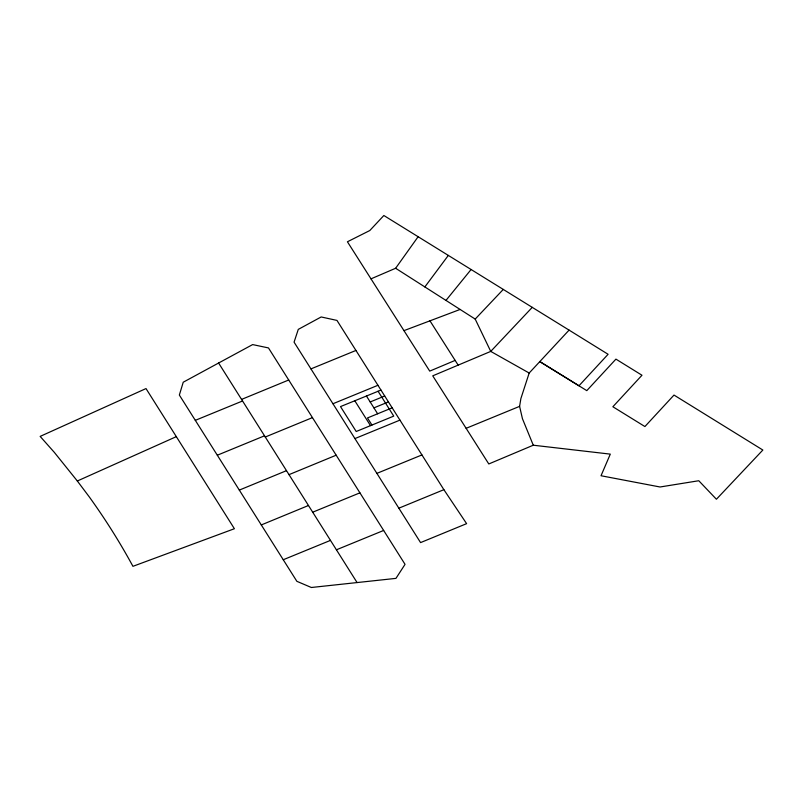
<?xml version="1.0" encoding="UTF-8"?>
<svg xmlns="http://www.w3.org/2000/svg" width="803" height="803" viewBox="0 0 803 803"><rect width="100%" height="100%" fill="white"/><g stroke="black" fill="none" stroke-linecap="round" stroke-linejoin="round"><path stroke-width="1.2" d="M533.282 445.213L522.452 418.734L519.601 406.358L520.886 398.559L529.177 373.034L569.076 330.113L608.092 354.284L578.983 385.781L539.947 361.681L586.802 390.639L615.931 359.122L641.978 375.242L612.87 406.75L644.919 426.554L673.998 395.066L762.85 450.031L716.417 499.245L698.781 480.736L660.046 486.989L601.025 475.747L610.3 454.127L533.282 445.213L488.796 463.963L432.747 375.834L490.743 351.403L532.248 307.358L569.076 330.113M418.132 236.714L395.628 268.262L370.996 278.852L347.428 241.773L369.802 230.531L383.854 215.505L532.248 307.358M424.867 286.922L448.325 255.414M445.976 300.402L471.09 269.507M529.177 373.034L490.743 351.403L475.195 319.082L503.28 289.411M218.607 363.016L183.235 382.218L179.35 395.046L296.869 581.322L311.353 587.495L395.959 578.371L405.043 564.348L268.473 347.93L252.644 344.587L218.607 363.016L357.084 582.566M77.329 480.997L89.263 496.876A834.518 676.849 1 0 1 132.937 566.326L234.396 528.725L146.005 388.572L40.15 436.4L54.313 452.35L77.329 480.997L176.319 436.651M455.14 360.406L429.735 371.116L370.996 278.852M241.583 399.402L288.719 380M217.352 455.201L264.508 435.818M265.261 437.023L312.447 417.62M239.304 490.101L286.46 470.678M289 474.643L336.176 455.201M466.121 428.32L519.601 406.358M261.286 524.941L308.462 505.499M398.82 508.199L443.878 489.679L466.613 523.656L420.571 542.597L294.069 342.148L298.284 329.381L321.18 316.964L336.969 320.417L443.878 489.679M310.942 368.898L355.92 350.459M195.3 420.35L242.536 400.988M332.964 403.738L377.962 385.279M380.993 390.087L340.512 406.589L356.211 431.502L393.741 416.115L378.042 391.202M370.193 401.962L384.717 395.999M373.917 407.874L388.441 401.912M392.165 407.824L367.483 417.951L371.95 425.048M354.936 438.579L399.934 420.12M376.868 473.379L421.936 454.94M312.698 512.204L359.905 492.851M283.258 559.741L330.465 540.389M336.407 549.804L383.653 530.452M403.979 330.635L460.119 309.446M395.628 268.262L475.195 319.082M429.956 320.819L458.152 365.124M366.469 396.05L377.641 413.786M354.796 400.737L370.494 425.64"/></g></svg>
